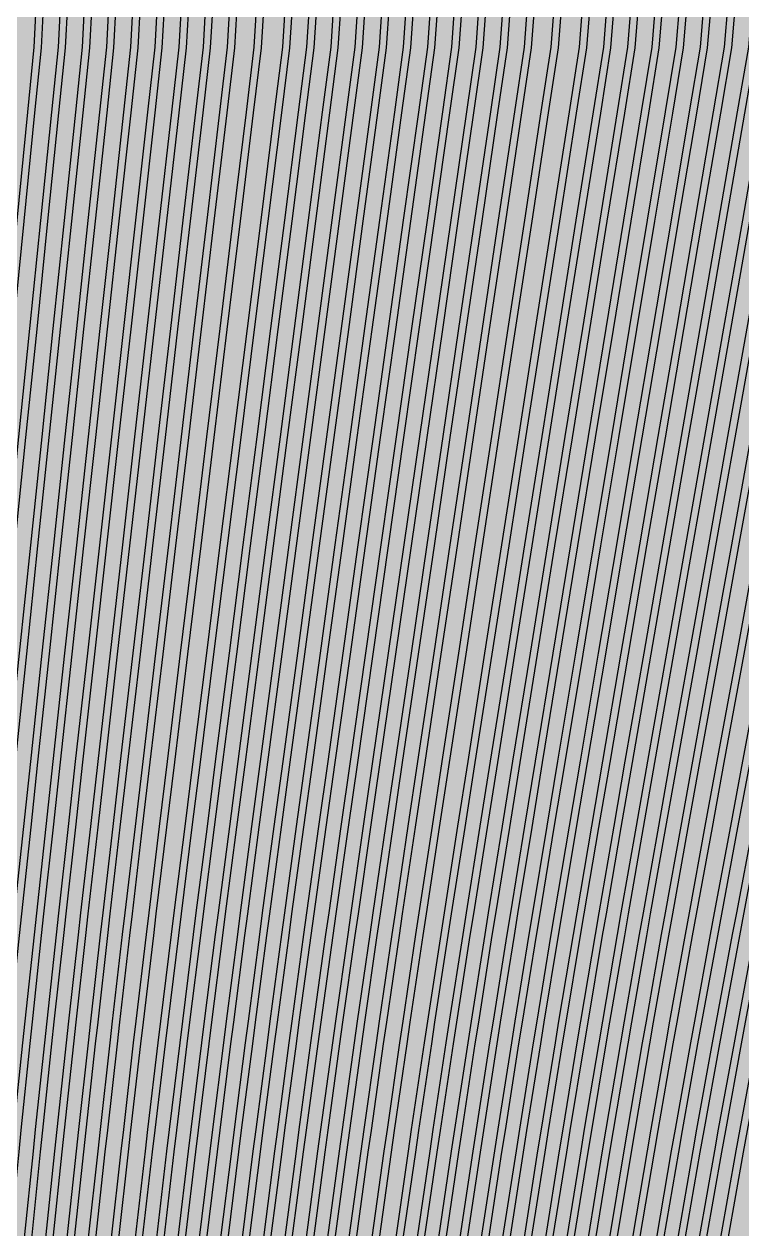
# Model space of a CAD drawing. Header units: metres. Extents: x -7240 to 10960, y -29667 to 1823.
# Drawn here: x 2131.4 to 2338.4, y -16545.6 to -16197.9 of the extents above; entities that cross this region are included whole.
import ezdxf

# ---------------------------------------------------------------- set-up
doc = ezdxf.new("R2010")
doc.units = ezdxf.units.M
doc.layers.add('Metal1', color=4, linetype='CONTINUOUS')
doc.layers.add('Polyimide', color=7, linetype='CONTINUOUS')

msp = doc.modelspace()

# ---------------------------------------------------------------- hatches: boundary and pattern name
at = {"layer": 'Polyimide'}
msp.add_hatch(color=7, dxfattribs=at).paths.add_polyline_path([(4088.45, -11806.89), (4098.72, -11851.21), (4115.58, -11893.47), (4138.63, -11932.7), (4167.35, -11967.99), (4201.08, -11998.53), (4239.03, -12023.62), (4280.35, -12042.68), (4349.18, -12073.73), (4413.2, -12113.76), (4471.26, -12162.04), (4522.3, -12217.69), (4565.39, -12279.7), (4599.74, -12346.94), (4624.73, -12418.19), (4639.91, -12492.16), (4645, -12567.5), (4639.91, -12642.84), (4624.73, -12716.8), (4599.74, -12788.06), (4565.39, -12855.3), (4522.3, -12917.31), (4471.26, -12972.96), (4413.2, -13021.24), (4349.18, -13061.27), (4280.35, -13092.32), (4239.03, -13111.38), (4201.08, -13136.47), (4167.35, -13167.01), (4138.63, -13202.3), (4115.58, -13241.52), (4098.72, -13283.78), (4088.45, -13328.11), (4085, -13373.48), (4085, -13567.5), (4099.45, -13861.55), (4142.64, -14152.77), (4214.18, -14438.35), (4313.36, -14715.55), (4439.24, -14981.69), (4590.59, -15234.21), (4765.97, -15470.68), (4963.68, -15688.82), (5181.82, -15886.53), (5418.29, -16061.91), (5670.81, -16213.26), (5936.95, -16339.14), (6214.15, -16438.32), (6499.73, -16509.85), (6790.95, -16553.05), (7085, -16567.5), (9960.38, -16567.5), (10038.79, -16571.35), (10116.45, -16582.87), (10192.6, -16601.95), (10266.52, -16628.4), (10337.49, -16661.96), (10404.83, -16702.32), (10467.89, -16749.09), (10526.06, -16801.81), (10578.78, -16859.98), (10625.55, -16923.04), (10665.91, -16990.38), (10699.48, -17061.35), (10725.93, -17135.27), (10745, -17211.43), (10756.52, -17289.08), (10760.38, -17367.5), (10760.38, -21957.3), (10721.61, -22012.91), (10685.97, -22070.59), (10653.58, -22130.14), (10624.53, -22191.39), (10598.92, -22254.16), (10576.82, -22318.25), (10558.3, -22383.46), (10543.41, -22449.6), (10532.21, -22516.46), (10524.72, -22583.84), (10520.97, -22651.53), (10520.97, -22719.32), (10524.72, -22787.01), (10532.21, -22854.38), (10543.41, -22921.24), (10558.3, -22987.38), (10576.82, -23052.6), (10598.92, -23116.68), (10624.53, -23179.45), (10653.58, -23240.71), (10685.97, -23300.26), (10721.61, -23357.93), (10760.38, -23413.54), (10760.38, -28667.5), (10756.52, -28745.91), (10745, -28823.57), (10725.93, -28899.73), (10699.48, -28973.65), (10665.91, -29044.62), (10625.55, -29111.96), (10578.78, -29175.01), (10526.06, -29233.19), (10467.89, -29285.91), (10404.83, -29332.68), (10337.49, -29373.04), (10266.52, -29406.6), (10192.6, -29433.05), (10116.45, -29452.13), (10038.79, -29463.65), (9960.38, -29467.5), (-6239.63, -29467.5), (-6318.04, -29463.65), (-6395.7, -29452.13), (-6471.85, -29433.05), (-6545.77, -29406.6), (-6616.74, -29373.04), (-6684.08, -29332.68), (-6747.14, -29285.91), (-6805.31, -29233.19), (-6858.03, -29175.01), (-6904.8, -29111.96), (-6945.16, -29044.62), (-6978.73, -28973.65), (-7005.18, -28899.73), (-7024.25, -28823.57), (-7035.77, -28745.91), (-7039.63, -28667.5), (-7039.63, -23426.32), (-6999.36, -23370.07), (-6962.33, -23311.63), (-6928.66, -23251.2), (-6898.45, -23188.96), (-6871.81, -23125.12), (-6848.81, -23059.88), (-6829.53, -22993.44), (-6814.04, -22926.02), (-6802.37, -22857.83), (-6794.57, -22789.09), (-6790.67, -22720.02), (-6790.67, -22650.84), (-6794.57, -22581.77), (-6802.37, -22513.03), (-6814.04, -22444.84), (-6829.53, -22377.42), (-6848.81, -22310.98), (-6871.81, -22245.74), (-6898.45, -22181.89), (-6928.66, -22119.66), (-6962.33, -22059.22), (-6999.36, -22000.79), (-7039.63, -21944.54), (-7039.63, -17367.5), (-7035.77, -17289.08), (-7024.25, -17211.43), (-7005.18, -17135.27), (-6978.73, -17061.35), (-6945.16, -16990.38), (-6904.8, -16923.04), (-6858.03, -16859.98), (-6805.31, -16801.81), (-6747.14, -16749.09), (-6684.08, -16702.32), (-6616.74, -16661.96), (-6545.77, -16628.4), (-6471.85, -16601.95), (-6395.7, -16582.87), (-6318.04, -16571.35), (-6239.63, -16567.5), (-3334, -16567.5), (-3039.95, -16553.05), (-2748.73, -16509.85), (-2463.15, -16438.32), (-2185.95, -16339.14), (-1919.81, -16213.26), (-1667.29, -16061.91), (-1430.82, -15886.53), (-1212.68, -15688.82), (-1014.97, -15470.68), (-839.59, -15234.21), (-688.24, -14981.69), (-562.36, -14715.55), (-463.18, -14438.35), (-391.64, -14152.77), (-348.45, -13861.55), (-334, -13567.5), (-334, -13373.48), (-337.45, -13328.11), (-347.72, -13283.78), (-364.58, -13241.52), (-387.63, -13202.3), (-416.35, -13167.01), (-450.08, -13136.47), (-488.03, -13111.38), (-529.35, -13092.32), (-529.35, -13092.32), (-598.18, -13061.27), (-662.2, -13021.24), (-720.26, -12972.96), (-771.3, -12917.31), (-814.39, -12855.3), (-848.74, -12788.06), (-873.73, -12716.8), (-888.91, -12642.84), (-894, -12567.5), (-888.91, -12492.16), (-873.73, -12418.19), (-848.74, -12346.94), (-814.39, -12279.7), (-771.3, -12217.69), (-720.26, -12162.04), (-662.2, -12113.76), (-598.18, -12073.73), (-529.35, -12042.68), (-488.03, -12023.62), (-450.08, -11998.53), (-416.35, -11967.99), (-387.63, -11932.7), (-364.58, -11893.47), (-347.72, -11851.21), (-337.45, -11806.89), (-334, -11761.52), (-334, -11074.31), (-337.45, -11028.94), (-347.72, -10984.62), (-364.58, -10942.36), (-387.63, -10903.13), (-416.35, -10867.84), (-450.08, -10837.3), (-488.03, -10812.21), (-529.35, -10793.16), (-529.35, -10793.16), (-598.18, -10762.1), (-662.2, -10722.07), (-720.26, -10673.8), (-771.3, -10618.15), (-814.39, -10556.13), (-848.74, -10488.89), (-873.73, -10417.64), (-888.91, -10343.67), (-894, -10268.33), (-888.91, -10192.99), (-873.73, -10119.03), (-848.74, -10047.77), (-814.39, -9980.53), (-771.3, -9918.52), (-720.26, -9862.87), (-662.2, -9814.59), (-598.18, -9774.56), (-529.35, -9743.51), (-488.03, -9724.45), (-450.08, -9699.36), (-416.35, -9668.82), (-387.63, -9633.53), (-364.58, -9594.31), (-347.72, -9552.05), (-337.45, -9507.72), (-334, -9462.35), (-334, -8775.14), (-337.45, -8729.78), (-347.72, -8685.45), (-364.58, -8643.19), (-387.63, -8603.96), (-416.35, -8568.68), (-450.08, -8538.14), (-488.03, -8513.05), (-529.35, -8493.99), (-529.35, -8493.99), (-598.18, -8462.94), (-662.2, -8422.91), (-720.26, -8374.63), (-771.3, -8318.98), (-814.39, -8256.97), (-848.74, -8189.73), (-873.73, -8118.47), (-888.91, -8044.5), (-894, -7969.17), (-888.91, -7893.83), (-873.73, -7819.86), (-848.74, -7748.61), (-814.39, -7681.36), (-771.3, -7619.35), (-720.26, -7563.7), (-662.2, -7515.42), (-598.18, -7475.4), (-529.35, -7444.34), (-529.35, -7444.34), (-488.03, -7425.28), (-450.08, -7400.2), (-416.35, -7369.66), (-387.63, -7334.37), (-364.58, -7295.14), (-347.72, -7252.88), (-337.45, -7208.56), (-334, -7163.19), (-334, -6475.98), (-337.45, -6430.61), (-347.72, -6386.29), (-364.58, -6344.02), (-387.63, -6304.8), (-416.35, -6269.51), (-450.08, -6238.97), (-488.03, -6213.88), (-529.35, -6194.82), (-529.35, -6194.82), (-598.18, -6163.77), (-662.2, -6123.74), (-720.26, -6075.46), (-771.3, -6019.81), (-814.39, -5957.8), (-848.74, -5890.56), (-873.73, -5819.31), (-888.91, -5745.34), (-894, -5670), (-888.91, -5594.66), (-873.73, -5520.69), (-848.74, -5449.44), (-814.39, -5382.2), (-771.3, -5320.19), (-720.26, -5264.54), (-662.2, -5216.26), (-598.18, -5176.23), (-529.35, -5145.18), (-529.35, -5145.18), (-488.03, -5126.12), (-450.08, -5101.03), (-416.35, -5070.49), (-387.63, -5035.2), (-364.58, -4995.98), (-347.72, -4953.71), (-337.45, -4909.39), (-334, -4864.02), (-334, 380), (-334, 1522.5), (-289, 1522.5), (-288.78, 1515.63), (-288.1, 1508.79), (-286.98, 1502.02), (-285.42, 1495.32), (-283.43, 1488.75), (-281.01, 1482.32), (-278.17, 1476.06), (-274.93, 1470), (-271.3, 1464.17), (-267.3, 1458.58), (-262.94, 1453.27), (-258.25, 1448.25), (-253.23, 1443.56), (-247.92, 1439.2), (-242.33, 1435.2), (-236.5, 1431.57), (-230.44, 1428.33), (-224.18, 1425.49), (-217.75, 1423.07), (-211.18, 1421.08), (-204.48, 1419.52), (-197.71, 1418.4), (-190.87, 1417.72), (-184, 1417.5), (-177.13, 1417.72), (-170.29, 1418.4), (-163.52, 1419.52), (-156.82, 1421.08), (-150.25, 1423.07), (-143.82, 1425.49), (-137.56, 1428.33), (-131.5, 1431.57), (-125.67, 1435.2), (-120.08, 1439.2), (-114.77, 1443.56), (-109.75, 1448.25), (-105.06, 1453.27), (-100.7, 1458.58), (-96.7, 1464.17), (-93.07, 1470), (-89.83, 1476.06), (-86.99, 1482.32), (-84.57, 1488.75), (-82.58, 1495.32), (-81.02, 1502.02), (-79.9, 1508.79), (-79.22, 1515.63), (-79, 1522.5), (1786, 1522.5), (3835, 1522.5), (3835.21, 1529.04), (3835.86, 1535.55), (3836.92, 1542.01), (3838.41, 1548.38), (3840.31, 1554.64), (3842.61, 1560.77), (3845.31, 1566.73), (3848.4, 1572.5), (3851.85, 1578.06), (3855.66, 1583.38), (3859.82, 1588.43), (3864.29, 1593.21), (3869.07, 1597.68), (3874.12, 1601.84), (3879.44, 1605.65), (3885, 1609.1), (3890.77, 1612.19), (3896.73, 1614.89), (3902.86, 1617.19), (3909.12, 1619.09), (3915.49, 1620.58), (3921.95, 1621.64), (3928.46, 1622.29), (3935, 1622.5), (3941.54, 1622.29), (3948.05, 1621.64), (3954.51, 1620.58), (3960.88, 1619.09), (3967.14, 1617.19), (3973.27, 1614.89), (3979.23, 1612.19), (3985, 1609.1), (3990.56, 1605.65), (3995.88, 1601.84), (4000.93, 1597.68), (4005.71, 1593.21), (4010.18, 1588.43), (4014.34, 1583.38), (4018.15, 1578.06), (4021.6, 1572.5), (4024.69, 1566.73), (4027.39, 1560.77), (4029.69, 1554.64), (4031.59, 1548.38), (4033.08, 1542.01), (4034.14, 1535.55), (4034.79, 1529.04), (4035, 1522.5), (4085, 1522.5), (4085, 380), (4085, 330), (4085, -4864.02), (4088.45, -4909.39), (4098.72, -4953.71), (4115.58, -4995.98), (4138.63, -5035.2), (4167.35, -5070.49), (4201.08, -5101.03), (4239.03, -5126.12), (4280.35, -5145.18), (4280.35, -5145.18), (4349.18, -5176.23), (4413.2, -5216.26), (4471.26, -5264.54), (4522.3, -5320.19), (4565.39, -5382.2), (4599.74, -5449.44), (4624.73, -5520.69), (4639.91, -5594.66), (4645, -5670), (4639.91, -5745.34), (4624.73, -5819.31), (4599.74, -5890.56), (4565.39, -5957.8), (4522.3, -6019.81), (4471.26, -6075.46), (4413.2, -6123.74), (4349.18, -6163.77), (4280.35, -6194.82), (4239.03, -6213.88), (4201.08, -6238.97), (4167.35, -6269.51), (4138.63, -6304.8), (4115.58, -6344.02), (4098.72, -6386.29), (4088.45, -6430.61), (4085, -6475.98), (4085, -11761.52), (4088.45, -11806.89)])

# ---------------------------------------------------------------- linework, layer by layer
at = {"layer": 'Metal1'}
for points in [[(2100.64, -16548.18), (2102.91, -16523.19), (2103.49, -16516.94), (2105.84, -16491.94), (2106.44, -16485.69), (2108.87, -16460.7), (2109.49, -16454.45), (2111.96, -16429.46), (2113.82, -16410.71), (2116.91, -16379.47), (2120.01, -16348.23), (2123.11, -16316.99), (2126.21, -16285.75), (2129.31, -16254.51), (2132.41, -16223.27), (2134.26, -16204.55), (2135.48, -16179.54), (2134.75, -15692.12)], [(2138.25, -15692.12), (2137.52, -16179.59), (2136.26, -16204.69), (2134.4, -16223.46), (2131.3, -16254.7), (2128.2, -16285.94), (2125.1, -16317.19), (2122, -16348.43), (2118.9, -16379.67), (2115.81, -16410.91), (2113.95, -16429.65), (2111.48, -16454.64), (2110.86, -16460.9), (2108.43, -16485.88), (2107.84, -16492.13), (2105.48, -16517.12), (2104.9, -16523.37), (2102.63, -16548.36)], [(2106.8, -16548.18), (2109.13, -16523.19), (2109.73, -16516.93), (2112.14, -16491.94), (2112.75, -16485.69), (2115.23, -16460.7), (2115.86, -16454.45), (2118.39, -16429.45), (2120.3, -16410.71), (2123.47, -16379.47), (2126.64, -16348.23), (2129.81, -16316.99), (2132.99, -16285.74), (2136.16, -16254.5), (2139.33, -16223.26), (2141.23, -16204.54), (2142.48, -16179.54), (2141.75, -15692.12)], [(2145.25, -15692.12), (2144.52, -16179.59), (2143.23, -16204.7), (2141.32, -16223.46), (2138.15, -16254.71), (2134.98, -16285.95), (2131.8, -16317.19), (2128.63, -16348.43), (2125.46, -16379.67), (2122.29, -16410.91), (2120.38, -16429.66), (2117.85, -16454.65), (2117.22, -16460.9), (2114.74, -16485.89), (2114.13, -16492.14), (2111.72, -16517.12), (2111.13, -16523.37), (2108.79, -16548.36)], [(2112.97, -16548.18), (2115.35, -16523.18), (2115.96, -16516.93), (2118.43, -16491.94), (2119.05, -16485.69), (2121.6, -16460.7), (2122.24, -16454.44), (2124.83, -16429.45), (2126.78, -16410.71), (2130.02, -16379.47), (2133.27, -16348.22), (2136.52, -16316.98), (2139.77, -16285.74), (2143.01, -16254.5), (2146.26, -16223.26), (2148.2, -16204.54), (2149.48, -16179.53), (2148.75, -15692.12)], [(2152.25, -15692.12), (2151.52, -16179.59), (2150.2, -16204.7), (2148.25, -16223.47), (2145, -16254.71), (2141.75, -16285.95), (2138.51, -16317.19), (2135.26, -16348.43), (2132.01, -16379.67), (2128.77, -16410.91), (2126.82, -16429.66), (2124.23, -16454.65), (2123.59, -16460.9), (2121.04, -16485.89), (2120.42, -16492.14), (2117.95, -16517.13), (2117.35, -16523.38), (2114.96, -16548.36)], [(2119.13, -16548.17), (2121.58, -16523.18), (2122.2, -16516.93), (2124.72, -16491.94), (2125.36, -16485.68), (2127.96, -16460.69), (2128.62, -16454.44), (2131.27, -16429.45), (2133.26, -16410.7), (2136.58, -16379.46), (2139.9, -16348.22), (2143.22, -16316.98), (2146.54, -16285.74), (2149.86, -16254.5), (2153.18, -16223.26), (2155.17, -16204.54), (2156.48, -16179.53), (2155.75, -15692.12)], [(2159.25, -15692.12), (2158.52, -16179.58), (2157.17, -16204.7), (2155.17, -16223.47), (2151.85, -16254.71), (2148.53, -16285.95), (2145.21, -16317.19), (2141.89, -16348.43), (2138.57, -16379.67), (2135.25, -16410.91), (2133.26, -16429.66), (2130.61, -16454.65), (2129.95, -16460.9), (2127.35, -16485.89), (2126.71, -16492.14), (2124.19, -16517.13), (2123.57, -16523.38), (2121.13, -16548.37)], [(2125.3, -16548.17), (2127.8, -16523.18), (2128.43, -16516.93), (2131.01, -16491.94), (2131.66, -16485.68), (2134.32, -16460.69), (2135, -16454.44), (2137.7, -16429.45), (2139.74, -16410.7), (2143.14, -16379.46), (2146.53, -16348.22), (2149.93, -16316.98), (2153.32, -16285.74), (2156.72, -16254.5), (2160.11, -16223.26), (2162.14, -16204.54), (2163.48, -16179.53), (2162.75, -15692.12)], [(2166.25, -15692.12), (2165.52, -16179.58), (2164.14, -16204.7), (2162.1, -16223.47), (2158.7, -16254.71), (2155.31, -16285.95), (2151.91, -16317.19), (2148.52, -16348.44), (2145.12, -16379.68), (2141.73, -16410.92), (2139.69, -16429.66), (2136.99, -16454.65), (2136.31, -16460.91), (2133.65, -16485.89), (2133, -16492.14), (2130.42, -16517.13), (2129.79, -16523.38), (2127.29, -16548.37)], [(2131.47, -16548.17), (2134.02, -16523.18), (2134.67, -16516.92), (2137.3, -16491.93), (2137.97, -16485.68), (2140.69, -16460.69), (2141.38, -16454.44), (2144.14, -16429.44), (2146.22, -16410.7), (2149.69, -16379.46), (2153.16, -16348.22), (2156.63, -16316.98), (2160.1, -16285.74), (2163.57, -16254.49), (2167.04, -16223.25), (2169.12, -16204.54), (2170.48, -16179.52), (2169.75, -15692.12)], [(2173.25, -15692.12), (2172.52, -16179.58), (2171.11, -16204.7), (2169.02, -16223.47), (2165.56, -16254.72), (2162.09, -16285.96), (2158.62, -16317.2), (2155.15, -16348.44), (2151.68, -16379.68), (2148.21, -16410.92), (2146.13, -16429.67), (2143.36, -16454.66), (2142.67, -16460.91), (2139.96, -16485.89), (2139.29, -16492.15), (2136.65, -16517.13), (2136.01, -16523.38), (2133.46, -16548.37)], [(2137.63, -16548.17), (2140.24, -16523.18), (2140.9, -16516.92), (2143.59, -16491.93), (2144.27, -16485.68), (2147.05, -16460.69), (2147.75, -16454.43), (2150.58, -16429.44), (2152.7, -16410.7), (2156.25, -16379.46), (2159.79, -16348.21), (2163.33, -16316.97), (2166.88, -16285.73), (2170.42, -16254.49), (2173.96, -16223.25), (2176.09, -16204.53), (2177.48, -16179.52), (2176.75, -15692.12)], [(2180.25, -15692.12), (2179.52, -16179.58), (2178.08, -16204.7), (2175.95, -16223.48), (2172.41, -16254.72), (2168.86, -16285.96), (2165.32, -16317.2), (2161.78, -16348.44), (2158.23, -16379.68), (2154.69, -16410.92), (2152.57, -16429.67), (2149.74, -16454.66), (2149.04, -16460.91), (2146.26, -16485.9), (2145.58, -16492.15), (2142.89, -16517.13), (2142.23, -16523.39), (2139.62, -16548.37)], [(2143.8, -16548.16), (2146.46, -16523.17), (2147.13, -16516.92), (2149.88, -16491.93), (2150.58, -16485.68), (2153.41, -16460.69), (2154.13, -16454.43), (2157.02, -16429.44), (2159.19, -16410.69), (2162.8, -16379.45), (2166.42, -16348.21), (2170.04, -16316.97), (2173.65, -16285.73), (2177.27, -16254.49), (2180.89, -16223.25), (2183.06, -16204.53), (2184.48, -16179.51), (2183.75, -15692.12)], [(2187.25, -15692.12), (2186.52, -16179.57), (2185.05, -16204.71), (2182.88, -16223.48), (2179.26, -16254.72), (2175.64, -16285.96), (2172.02, -16317.2), (2168.41, -16348.44), (2164.79, -16379.68), (2161.17, -16410.92), (2159, -16429.67), (2156.12, -16454.66), (2155.4, -16460.91), (2152.57, -16485.9), (2151.87, -16492.15), (2149.12, -16517.14), (2148.45, -16523.39), (2145.79, -16548.37)], [(2149.97, -16548.16), (2152.68, -16523.17), (2153.37, -16516.92), (2156.17, -16491.93), (2156.88, -16485.67), (2159.77, -16460.68), (2160.51, -16454.43), (2163.45, -16429.44), (2165.67, -16410.69), (2169.36, -16379.45), (2173.05, -16348.21), (2176.74, -16316.97), (2180.43, -16285.73), (2184.12, -16254.49), (2187.82, -16223.25), (2190.03, -16204.53), (2191.48, -16179.51), (2190.75, -15692.12)], [(2194.25, -15692.12), (2193.52, -16179.57), (2192.02, -16204.71), (2189.8, -16223.48), (2186.11, -16254.72), (2182.42, -16285.96), (2178.73, -16317.2), (2175.04, -16348.44), (2171.34, -16379.69), (2167.65, -16410.93), (2165.44, -16429.67), (2162.5, -16454.66), (2161.76, -16460.92), (2158.87, -16485.9), (2158.16, -16492.15), (2155.36, -16517.14), (2154.67, -16523.39), (2151.95, -16548.38)], [(2156.57, -16548.16), (2159.36, -16523.17), (2160.07, -16516.91), (2162.95, -16491.93), (2163.68, -16485.67), (2166.65, -16460.68), (2167.4, -16454.43), (2170.43, -16429.43), (2172.7, -16410.69), (2176.5, -16379.45), (2180.29, -16348.21), (2184.08, -16316.97), (2187.88, -16285.73), (2191.67, -16254.48), (2195.46, -16223.24), (2197.74, -16204.53), (2199.23, -16179.5), (2198.5, -15692.12)], [(2202, -15692.12), (2201.27, -16179.57), (2199.73, -16204.71), (2197.45, -16223.48), (2193.66, -16254.73), (2189.86, -16285.97), (2186.07, -16317.21), (2182.28, -16348.45), (2178.48, -16379.69), (2174.69, -16410.93), (2172.41, -16429.68), (2169.39, -16454.67), (2168.63, -16460.92), (2165.67, -16485.9), (2164.93, -16492.16), (2162.05, -16517.14), (2161.35, -16523.39), (2158.56, -16548.38)], [(2163.47, -16548.16), (2166.34, -16523.17), (2167.07, -16516.91), (2170.04, -16491.92), (2170.8, -16485.67), (2173.86, -16460.68), (2174.64, -16454.42), (2177.76, -16429.43), (2180.11, -16410.68), (2184.03, -16379.44), (2187.94, -16348.2), (2191.85, -16316.96), (2195.77, -16285.72), (2199.68, -16254.48), (2203.59, -16223.24), (2205.94, -16204.53), (2207.48, -16179.5), (2206.75, -15692.12)], [(2210.25, -15692.12), (2209.52, -16179.56), (2207.93, -16204.71), (2205.58, -16223.49), (2201.66, -16254.73), (2197.75, -16285.97), (2193.84, -16317.21), (2189.92, -16348.45), (2186.01, -16379.69), (2182.1, -16410.93), (2179.75, -16429.68), (2176.63, -16454.67), (2175.85, -16460.92), (2172.79, -16485.91), (2172.03, -16492.16), (2169.06, -16517.15), (2168.33, -16523.4), (2165.45, -16548.38)], [(2169.63, -16548.15), (2172.56, -16523.16), (2173.31, -16516.91), (2176.33, -16491.92), (2177.11, -16485.66), (2180.23, -16460.68), (2181.02, -16454.42), (2184.2, -16429.43), (2186.59, -16410.68), (2190.58, -16379.44), (2194.57, -16348.2), (2198.56, -16316.96), (2202.54, -16285.72), (2206.53, -16254.48), (2210.52, -16223.24), (2212.91, -16204.52), (2214.48, -16179.49), (2213.75, -15692.12)], [(2217.25, -15692.12), (2216.52, -16179.56), (2214.9, -16204.71), (2212.5, -16223.49), (2208.52, -16254.73), (2204.53, -16285.97), (2200.54, -16317.21), (2196.55, -16348.45), (2192.57, -16379.69), (2188.58, -16410.94), (2186.18, -16429.68), (2183, -16454.67), (2182.21, -16460.93), (2179.09, -16485.91), (2178.32, -16492.16), (2175.29, -16517.15), (2174.55, -16523.4), (2171.62, -16548.38)], [(2175.8, -16548.15), (2178.78, -16523.16), (2179.54, -16516.91), (2182.63, -16491.92), (2183.41, -16485.66), (2186.59, -16460.67), (2187.4, -16454.42), (2190.64, -16429.43), (2193.08, -16410.68), (2197.14, -16379.44), (2201.2, -16348.2), (2205.26, -16316.96), (2209.32, -16285.72), (2213.38, -16254.48), (2217.45, -16223.23), (2219.88, -16204.52), (2221.48, -16179.49), (2220.75, -15692.12)], [(2224.25, -15692.12), (2223.52, -16179.55), (2221.87, -16204.72), (2219.43, -16223.49), (2215.37, -16254.73), (2211.31, -16285.97), (2207.24, -16317.22), (2203.18, -16348.46), (2199.12, -16379.7), (2195.06, -16410.94), (2192.62, -16429.68), (2189.38, -16454.67), (2188.57, -16460.93), (2185.39, -16485.91), (2184.61, -16492.17), (2181.53, -16517.15), (2180.77, -16523.4), (2177.78, -16548.39)], [(2181.96, -16548.15), (2185, -16523.16), (2185.78, -16516.9), (2188.92, -16491.92), (2189.72, -16485.66), (2192.95, -16460.67), (2193.78, -16454.42), (2197.07, -16429.42), (2199.56, -16410.68), (2203.69, -16379.44), (2207.83, -16348.2), (2211.96, -16316.96), (2216.1, -16285.71), (2220.24, -16254.47), (2224.37, -16223.23), (2226.85, -16204.52), (2228.48, -16179.48), (2227.75, -15692.12)], [(2231.25, -15692.12), (2230.52, -16179.55), (2228.84, -16204.72), (2226.36, -16223.5), (2222.22, -16254.74), (2218.08, -16285.98), (2213.95, -16317.22), (2209.81, -16348.46), (2205.68, -16379.7), (2201.54, -16410.94), (2199.06, -16429.69), (2195.76, -16454.68), (2194.94, -16460.93), (2191.7, -16485.92), (2190.9, -16492.17), (2187.76, -16517.15), (2186.99, -16523.4), (2183.95, -16548.39)], [(2188.13, -16548.15), (2191.22, -16523.16), (2192.01, -16516.9), (2195.21, -16491.91), (2196.02, -16485.66), (2199.32, -16460.67), (2200.15, -16454.41), (2203.51, -16429.42), (2206.04, -16410.68), (2210.25, -16379.43), (2214.46, -16348.19), (2218.67, -16316.95), (2222.88, -16285.71), (2227.09, -16254.47), (2231.3, -16223.23), (2233.82, -16204.52), (2235.48, -16179.48), (2234.75, -15692.12)], [(2238.25, -15692.12), (2237.52, -16179.55), (2235.81, -16204.72), (2233.28, -16223.5), (2229.07, -16254.74), (2224.86, -16285.98), (2220.65, -16317.22), (2216.44, -16348.46), (2212.23, -16379.7), (2208.02, -16410.94), (2205.49, -16429.69), (2202.14, -16454.68), (2201.3, -16460.93), (2198, -16485.92), (2197.19, -16492.17), (2194, -16517.15), (2193.21, -16523.41), (2190.12, -16548.39)], [(2194.3, -16548.15), (2197.45, -16523.16), (2198.25, -16516.9), (2201.5, -16491.91), (2202.33, -16485.66), (2205.68, -16460.67), (2206.53, -16454.41), (2209.95, -16429.42), (2212.52, -16410.67), (2216.8, -16379.43), (2221.09, -16348.19), (2225.37, -16316.95), (2229.66, -16285.71), (2233.94, -16254.47), (2238.23, -16223.23), (2240.79, -16204.52), (2242.48, -16179.47), (2241.75, -15692.12)], [(2245.25, -15692.12), (2244.52, -16179.54), (2242.78, -16204.72), (2240.21, -16223.5), (2235.92, -16254.74), (2231.64, -16285.98), (2227.35, -16317.22), (2223.07, -16348.46), (2218.79, -16379.7), (2214.5, -16410.95), (2211.93, -16429.69), (2208.51, -16454.68), (2207.66, -16460.94), (2204.31, -16485.92), (2203.48, -16492.17), (2200.23, -16517.16), (2199.43, -16523.41), (2196.28, -16548.39)], [(2200.46, -16548.14), (2203.67, -16523.16), (2204.48, -16516.9), (2207.79, -16491.91), (2208.63, -16485.65), (2212.04, -16460.67), (2212.91, -16454.41), (2216.39, -16429.42), (2219, -16410.67), (2223.36, -16379.43), (2227.72, -16348.19), (2232.08, -16316.95), (2236.43, -16285.71), (2240.79, -16254.47), (2245.15, -16223.23), (2247.76, -16204.52), (2249.48, -16179.47), (2248.75, -15692.12)], [(2252.25, -15692.12), (2251.52, -16179.54), (2249.75, -16204.72), (2247.13, -16223.5), (2242.77, -16254.74), (2238.42, -16285.98), (2234.06, -16317.22), (2229.7, -16348.47), (2225.34, -16379.71), (2220.98, -16410.95), (2218.37, -16429.69), (2214.89, -16454.68), (2214.03, -16460.94), (2210.61, -16485.92), (2209.77, -16492.17), (2206.46, -16517.16), (2205.65, -16523.41), (2202.45, -16548.4)], [(2206.63, -16548.14), (2209.89, -16523.15), (2210.72, -16516.9), (2214.08, -16491.91), (2214.94, -16485.65), (2218.41, -16460.66), (2219.29, -16454.41), (2222.82, -16429.42), (2225.48, -16410.67), (2229.92, -16379.43), (2234.35, -16348.19), (2238.78, -16316.95), (2243.21, -16285.71), (2247.65, -16254.46), (2252.08, -16223.22), (2254.73, -16204.51), (2256.48, -16179.47), (2255.75, -15692.12)], [(2259.25, -15692.12), (2258.52, -16179.54), (2256.72, -16204.72), (2254.06, -16223.5), (2249.63, -16254.75), (2245.19, -16285.99), (2240.76, -16317.23), (2236.33, -16348.47), (2231.9, -16379.71), (2227.46, -16410.95), (2224.8, -16429.7), (2221.27, -16454.69), (2220.39, -16460.94), (2216.92, -16485.92), (2216.06, -16492.18), (2212.7, -16517.16), (2211.87, -16523.41), (2208.61, -16548.4)], [(2212.8, -16548.14), (2216.11, -16523.15), (2216.95, -16516.89), (2220.37, -16491.91), (2221.24, -16485.65), (2224.77, -16460.66), (2225.67, -16454.4), (2229.26, -16429.41), (2231.96, -16410.67), (2236.47, -16379.43), (2240.98, -16348.18), (2245.48, -16316.94), (2249.99, -16285.7), (2254.5, -16254.46), (2259, -16223.22), (2261.7, -16204.51), (2263.48, -16179.46), (2262.75, -15692.12)], [(2266.25, -15692.12), (2265.52, -16179.53), (2263.69, -16204.73), (2260.98, -16223.51), (2256.48, -16254.75), (2251.97, -16285.99), (2247.46, -16317.23), (2242.96, -16348.47), (2238.45, -16379.71), (2233.94, -16410.95), (2231.24, -16429.7), (2227.65, -16454.69), (2226.75, -16460.94), (2223.22, -16485.93), (2222.35, -16492.18), (2218.93, -16517.16), (2218.09, -16523.42), (2214.78, -16548.4)], [(2218.96, -16548.14), (2222.33, -16523.15), (2223.18, -16516.89), (2226.66, -16491.9), (2227.55, -16485.65), (2231.13, -16460.66), (2232.05, -16454.4), (2235.7, -16429.41), (2238.45, -16410.66), (2243.03, -16379.42), (2247.61, -16348.18), (2252.19, -16316.94), (2256.77, -16285.7), (2261.35, -16254.46), (2265.93, -16223.22), (2268.67, -16204.51), (2270.48, -16179.46), (2269.75, -15692.12)], [(2273.25, -15692.12), (2272.52, -16179.53), (2270.66, -16204.73), (2267.91, -16223.51), (2263.33, -16254.75), (2258.75, -16285.99), (2254.17, -16317.23), (2249.59, -16348.47), (2245.01, -16379.71), (2240.43, -16410.95), (2237.68, -16429.7), (2234.02, -16454.69), (2233.11, -16460.95), (2229.53, -16485.93), (2228.64, -16492.18), (2225.17, -16517.17), (2224.31, -16523.42), (2220.94, -16548.4)], [(2225.13, -16548.13), (2228.55, -16523.15), (2229.42, -16516.89), (2232.95, -16491.9), (2233.85, -16485.64), (2237.5, -16460.66), (2238.42, -16454.4), (2242.13, -16429.41), (2244.93, -16410.66), (2249.58, -16379.42), (2254.24, -16348.18), (2258.89, -16316.94), (2263.55, -16285.7), (2268.2, -16254.46), (2272.86, -16223.22), (2275.64, -16204.51), (2277.48, -16179.45), (2276.75, -15692.12)], [(2280.25, -15692.12), (2279.52, -16179.53), (2277.63, -16204.73), (2274.83, -16223.51), (2270.18, -16254.75), (2265.52, -16285.99), (2260.87, -16317.23), (2256.22, -16348.47), (2251.56, -16379.72), (2246.91, -16410.96), (2244.11, -16429.7), (2240.4, -16454.69), (2239.48, -16460.95), (2235.83, -16485.93), (2234.93, -16492.18), (2231.4, -16517.17), (2230.53, -16523.42), (2227.11, -16548.4)], [(2231.73, -16548.13), (2235.23, -16523.14), (2236.12, -16516.89), (2239.73, -16491.9), (2240.65, -16485.64), (2244.37, -16460.65), (2245.32, -16454.4), (2249.11, -16429.41), (2251.96, -16410.66), (2256.72, -16379.42), (2261.48, -16348.18), (2266.23, -16316.94), (2270.99, -16285.7), (2275.75, -16254.45), (2280.5, -16223.21), (2283.35, -16204.51), (2285.23, -16179.44), (2284.5, -15692.12)], [(2288, -15692.12), (2287.27, -16179.52), (2285.34, -16204.73), (2282.48, -16223.51), (2277.73, -16254.76), (2272.97, -16286), (2268.21, -16317.24), (2263.46, -16348.48), (2258.7, -16379.72), (2253.94, -16410.96), (2251.09, -16429.71), (2247.3, -16454.7), (2246.35, -16460.95), (2242.63, -16485.93), (2241.71, -16492.19), (2238.1, -16517.17), (2237.21, -16523.42), (2233.71, -16548.41)], [(2238.63, -16548.13), (2242.21, -16523.14), (2243.12, -16516.88), (2246.83, -16491.9), (2247.77, -16485.64), (2251.59, -16460.65), (2252.56, -16454.39), (2256.45, -16429.4), (2259.37, -16410.66), (2264.25, -16379.41), (2269.13, -16348.17), (2274, -16316.93), (2278.88, -16285.69), (2283.76, -16254.45), (2288.63, -16223.21), (2291.56, -16204.5), (2293.48, -16179.44), (2292.75, -15692.12)], [(2296.25, -15692.12), (2295.52, -16179.51), (2293.54, -16204.74), (2290.61, -16223.52), (2285.73, -16254.76), (2280.86, -16286), (2275.98, -16317.24), (2271.1, -16348.48), (2266.23, -16379.72), (2261.35, -16410.96), (2258.42, -16429.71), (2254.53, -16454.7), (2253.56, -16460.96), (2249.75, -16485.94), (2248.8, -16492.19), (2245.1, -16517.17), (2244.19, -16523.43), (2240.61, -16548.41)], [(2244.79, -16548.13), (2248.43, -16523.14), (2249.36, -16516.88), (2253.12, -16491.89), (2254.07, -16485.64), (2257.95, -16460.65), (2258.94, -16454.39), (2262.88, -16429.4), (2265.85, -16410.65), (2270.81, -16379.41), (2275.76, -16348.17), (2280.71, -16316.93), (2285.66, -16285.69), (2290.61, -16254.45), (2295.56, -16223.21), (2298.53, -16204.5), (2300.48, -16179.43), (2299.75, -15692.12)], [(2303.25, -15692.12), (2302.52, -16179.51), (2300.51, -16204.74), (2297.54, -16223.52), (2292.59, -16254.76), (2287.63, -16286), (2282.68, -16317.24), (2277.73, -16348.48), (2272.78, -16379.72), (2267.83, -16410.97), (2264.86, -16429.71), (2260.91, -16454.7), (2259.93, -16460.96), (2256.05, -16485.94), (2255.09, -16492.19), (2251.34, -16517.18), (2250.41, -16523.43), (2246.77, -16548.41)], [(2250.96, -16548.12), (2254.65, -16523.14), (2255.59, -16516.88), (2259.41, -16491.89), (2260.38, -16485.63), (2264.31, -16460.65), (2265.31, -16454.39), (2269.32, -16429.4), (2272.34, -16410.65), (2277.36, -16379.41), (2282.39, -16348.17), (2287.41, -16316.93), (2292.44, -16285.69), (2297.46, -16254.45), (2302.49, -16223.2), (2305.5, -16204.5), (2307.48, -16179.43), (2306.75, -15692.12)], [(2310.25, -15692.12), (2309.52, -16179.51), (2307.48, -16204.74), (2304.46, -16223.52), (2299.44, -16254.76), (2294.41, -16286), (2289.39, -16317.25), (2284.36, -16348.49), (2279.34, -16379.73), (2274.31, -16410.97), (2271.3, -16429.71), (2267.29, -16454.7), (2266.29, -16460.96), (2262.35, -16485.94), (2261.38, -16492.2), (2257.57, -16517.18), (2256.63, -16523.43), (2252.94, -16548.41)], [(2257.13, -16548.12), (2260.87, -16523.14), (2261.83, -16516.88), (2265.7, -16491.89), (2266.68, -16485.63), (2270.68, -16460.65), (2271.69, -16454.39), (2275.76, -16429.4), (2278.82, -16410.65), (2283.92, -16379.41), (2289.02, -16348.17), (2294.12, -16316.93), (2299.21, -16285.68), (2304.31, -16254.44), (2309.41, -16223.2), (2312.47, -16204.5), (2314.48, -16179.42), (2313.75, -15692.12)], [(2317.25, -15692.12), (2316.52, -16179.5), (2314.45, -16204.74), (2311.39, -16223.52), (2306.29, -16254.77), (2301.19, -16286.01), (2296.09, -16317.25), (2290.99, -16348.49), (2285.89, -16379.73), (2280.79, -16410.97), (2277.73, -16429.72), (2273.67, -16454.71), (2272.65, -16460.96), (2268.66, -16485.94), (2267.67, -16492.2), (2263.8, -16517.18), (2262.85, -16523.44), (2259.11, -16548.42)], [(2263.29, -16548.12), (2267.09, -16523.13), (2268.06, -16516.87), (2271.99, -16491.89), (2272.99, -16485.63), (2277.04, -16460.64), (2278.07, -16454.38), (2282.19, -16429.39), (2285.3, -16410.65), (2290.47, -16379.4), (2295.65, -16348.16), (2300.82, -16316.92), (2305.99, -16285.68), (2311.17, -16254.44), (2316.34, -16223.2), (2319.44, -16204.5), (2321.48, -16179.41), (2320.75, -15692.12)], [(2324.25, -15692.12), (2323.52, -16179.5), (2321.42, -16204.74), (2318.31, -16223.53), (2313.14, -16254.77), (2307.97, -16286.01), (2302.79, -16317.25), (2297.62, -16348.49), (2292.45, -16379.73), (2287.27, -16410.97), (2284.17, -16429.72), (2280.04, -16454.71), (2279.01, -16460.97), (2274.96, -16485.95), (2273.96, -16492.2), (2270.04, -16517.18), (2269.07, -16523.44), (2265.27, -16548.42)], [(2269.46, -16548.12), (2273.32, -16523.13), (2274.3, -16516.87), (2278.28, -16491.89), (2279.29, -16485.63), (2283.4, -16460.64), (2284.45, -16454.38), (2288.63, -16429.39), (2291.78, -16410.64), (2297.03, -16379.4), (2302.28, -16348.16), (2307.52, -16316.92), (2312.77, -16285.68), (2318.02, -16254.44), (2323.27, -16223.2), (2326.41, -16204.49), (2328.48, -16179.41), (2327.75, -15692.12)], [(2331.25, -15692.12), (2330.52, -16179.49), (2328.39, -16204.74), (2325.24, -16223.53), (2319.99, -16254.77), (2314.74, -16286.01), (2309.5, -16317.25), (2304.25, -16348.49), (2299, -16379.73), (2293.75, -16410.97), (2290.6, -16429.72), (2286.42, -16454.71), (2285.38, -16460.97), (2281.27, -16485.95), (2280.26, -16492.2), (2276.27, -16517.18), (2275.29, -16523.44), (2271.44, -16548.42)], [(2275.63, -16548.12), (2279.54, -16523.13), (2280.53, -16516.87), (2284.57, -16491.89), (2285.6, -16485.62), (2289.77, -16460.64), (2290.83, -16454.38), (2295.07, -16429.39), (2298.26, -16410.64), (2303.58, -16379.4), (2308.91, -16348.16), (2314.23, -16316.92), (2319.55, -16285.68), (2324.87, -16254.44), (2330.19, -16223.2), (2333.38, -16204.49), (2335.48, -16179.4), (2334.75, -15692.12)], [(2338.25, -15692.12), (2337.52, -16179.49), (2335.36, -16204.75), (2332.16, -16223.53), (2326.84, -16254.77), (2321.52, -16286.01), (2316.2, -16317.25), (2310.88, -16348.5), (2305.56, -16379.74), (2300.23, -16410.98), (2297.04, -16429.72), (2292.8, -16454.71), (2291.74, -16460.97), (2287.57, -16485.95), (2286.55, -16492.21), (2282.51, -16517.19), (2281.51, -16523.44), (2277.6, -16548.42)], [(2281.79, -16548.11), (2285.76, -16523.13), (2286.77, -16516.87), (2290.86, -16491.88), (2291.91, -16485.62), (2296.13, -16460.64), (2297.2, -16454.38), (2301.51, -16429.39), (2304.74, -16410.64), (2310.14, -16379.4), (2315.54, -16348.16), (2320.93, -16316.92), (2326.33, -16285.68), (2331.72, -16254.43), (2337.12, -16223.19), (2340.35, -16204.49), (2342.48, -16179.4), (2341.75, -15692.12)], [(2345.25, -15692.12), (2344.52, -16179.49), (2342.33, -16204.75), (2339.09, -16223.53), (2333.69, -16254.77), (2328.3, -16286.02), (2322.9, -16317.26), (2317.51, -16348.5), (2312.11, -16379.74), (2306.71, -16410.98), (2303.48, -16429.73), (2299.17, -16454.72), (2298.1, -16460.97), (2293.88, -16485.95), (2292.84, -16492.21), (2288.74, -16517.19), (2287.73, -16523.44), (2283.77, -16548.42)], [(2287.96, -16548.11), (2291.98, -16523.13), (2293, -16516.87), (2297.15, -16491.88), (2298.21, -16485.62), (2302.49, -16460.64), (2303.58, -16454.37), (2307.94, -16429.38), (2311.23, -16410.64), (2316.7, -16379.4), (2322.17, -16348.15), (2327.64, -16316.91), (2333.11, -16285.67), (2338.58, -16254.43), (2344.05, -16223.19), (2347.32, -16204.49), (2349.48, -16179.39), (2348.75, -15692.12)], [(2352.25, -15692.12), (2351.52, -16179.48), (2349.3, -16204.75), (2346.02, -16223.54), (2340.55, -16254.78), (2335.08, -16286.02), (2329.61, -16317.26), (2324.14, -16348.5), (2318.67, -16379.74), (2313.2, -16410.98), (2309.91, -16429.73), (2305.55, -16454.72), (2304.46, -16460.98), (2300.18, -16485.96), (2299.13, -16492.21), (2294.97, -16517.19), (2293.95, -16523.45), (2289.93, -16548.43)], [(2294.13, -16548.11), (2298.2, -16523.13), (2299.24, -16516.86), (2303.44, -16491.88), (2304.52, -16485.62), (2308.86, -16460.63), (2309.96, -16454.37), (2314.38, -16429.38), (2317.71, -16410.63), (2323.25, -16379.39), (2328.8, -16348.15), (2334.34, -16316.91), (2339.88, -16285.67), (2345.43, -16254.43), (2350.97, -16223.19), (2354.29, -16204.49), (2356.48, -16179.39), (2355.75, -15692.12)], [(2359.25, -15692.12), (2358.52, -16179.48), (2356.27, -16204.75), (2352.94, -16223.54), (2347.4, -16254.78), (2341.85, -16286.02), (2336.31, -16317.26), (2330.76, -16348.5), (2325.22, -16379.74), (2319.68, -16410.98), (2316.35, -16429.73), (2311.93, -16454.72), (2310.83, -16460.98), (2306.49, -16485.96), (2305.42, -16492.21), (2301.21, -16517.19), (2300.17, -16523.45), (2296.1, -16548.43)], [(2300.29, -16548.11), (2304.42, -16523.12), (2305.47, -16516.86), (2309.74, -16491.88), (2310.82, -16485.62), (2315.22, -16460.63), (2316.34, -16454.37), (2320.82, -16429.38), (2324.19, -16410.63), (2329.81, -16379.39), (2335.43, -16348.15), (2341.04, -16316.91), (2346.66, -16285.67), (2352.28, -16254.43), (2357.9, -16223.19), (2361.26, -16204.49), (2363.48, -16179.38), (2362.75, -15692.12)], [(2366.25, -15692.12), (2365.52, -16179.47), (2363.24, -16204.75), (2359.87, -16223.54), (2354.25, -16254.78), (2348.63, -16286.02), (2343.01, -16317.26), (2337.39, -16348.5), (2331.78, -16379.75), (2326.16, -16410.99), (2322.79, -16429.73), (2318.31, -16454.72), (2317.19, -16460.98), (2312.79, -16485.96), (2311.71, -16492.22), (2307.44, -16517.2), (2306.39, -16523.45), (2302.27, -16548.43)], [(2306.9, -16548.1), (2311.1, -16523.12), (2312.17, -16516.86), (2316.51, -16491.87), (2317.62, -16485.61), (2322.09, -16460.63), (2323.23, -16454.37), (2327.79, -16429.38), (2331.23, -16410.63), (2336.95, -16379.39), (2342.67, -16348.15), (2348.39, -16316.91), (2354.11, -16285.67), (2359.83, -16254.42), (2365.55, -16223.18), (2368.97, -16204.48), (2371.23, -16179.37), (2370.5, -15692.12)], [(2374, -15692.12), (2373.27, -16179.46), (2370.95, -16204.75), (2367.51, -16223.54), (2361.79, -16254.78), (2356.07, -16286.03), (2350.35, -16317.27), (2344.63, -16348.51), (2338.91, -16379.75), (2333.19, -16410.99), (2329.76, -16429.74), (2325.2, -16454.73), (2324.06, -16460.98), (2319.59, -16485.96), (2318.48, -16492.22), (2314.14, -16517.2), (2313.07, -16523.46), (2308.87, -16548.43)], [(2313.79, -16548.1), (2318.08, -16523.12), (2319.18, -16516.86), (2323.61, -16491.87), (2324.74, -16485.61), (2329.31, -16460.63), (2330.47, -16454.36), (2335.13, -16429.37), (2338.63, -16410.63), (2344.47, -16379.38), (2350.31, -16348.14), (2356.16, -16316.9), (2362, -16285.66), (2367.84, -16254.42), (2373.68, -16223.18), (2377.17, -16204.48), (2379.48, -16179.36), (2378.75, -15692.12)], [(2382.25, -15692.12), (2381.52, -16179.46), (2379.16, -16204.76), (2375.64, -16223.55), (2369.8, -16254.79), (2363.96, -16286.03), (2358.12, -16317.27), (2352.28, -16348.51), (2346.44, -16379.75), (2340.6, -16410.99), (2337.1, -16429.74), (2332.44, -16454.73), (2331.28, -16460.99), (2326.7, -16485.97), (2325.58, -16492.22), (2321.15, -16517.2), (2320.05, -16523.46), (2315.76, -16548.44)], [(2319.96, -16548.1), (2324.3, -16523.12), (2325.41, -16516.85), (2329.9, -16491.87), (2331.04, -16485.61), (2335.67, -16460.62), (2336.85, -16454.36), (2341.57, -16429.37), (2345.12, -16410.62), (2351.03, -16379.38), (2356.94, -16348.14), (2362.86, -16316.9), (2368.77, -16285.66), (2374.69, -16254.42), (2380.6, -16223.18), (2384.14, -16204.48), (2386.48, -16179.36), (2385.75, -15692.12)], [(2389.25, -15692.12), (2388.52, -16179.45), (2386.13, -16204.76), (2382.57, -16223.55), (2376.65, -16254.79), (2370.74, -16286.03), (2364.82, -16317.27), (2358.91, -16348.51), (2353, -16379.75), (2347.08, -16411), (2343.53, -16429.74), (2338.82, -16454.73), (2337.64, -16460.99), (2333.01, -16485.97), (2331.87, -16492.23), (2327.38, -16517.2), (2326.27, -16523.46), (2321.93, -16548.44)], [(2326.12, -16548.1), (2330.52, -16523.11), (2331.64, -16516.85), (2336.19, -16491.87), (2337.35, -16485.6), (2342.04, -16460.62), (2343.23, -16454.36), (2348, -16429.37), (2351.6, -16410.62), (2357.59, -16379.38), (2363.57, -16348.14), (2369.56, -16316.9), (2375.55, -16285.66), (2381.54, -16254.42), (2387.53, -16223.18), (2391.11, -16204.48), (2393.48, -16179.35), (2392.75, -15692.12)], [(2396.25, -15692.12), (2395.52, -16179.45), (2393.1, -16204.76), (2389.49, -16223.55), (2383.5, -16254.79), (2377.52, -16286.03), (2371.53, -16317.27), (2365.54, -16348.52), (2359.55, -16379.76), (2353.56, -16411), (2349.97, -16429.74), (2345.19, -16454.73), (2344, -16460.99), (2339.31, -16485.97), (2338.16, -16492.23), (2333.61, -16517.21), (2332.49, -16523.46), (2328.09, -16548.44)], [(2332.29, -16548.1), (2336.74, -16523.11), (2337.88, -16516.85), (2342.48, -16491.87), (2343.65, -16485.6), (2348.4, -16460.62), (2349.61, -16454.36), (2354.44, -16429.37), (2358.08, -16410.62), (2364.14, -16379.38), (2370.2, -16348.14), (2376.27, -16316.9), (2382.33, -16285.66), (2388.39, -16254.41), (2394.46, -16223.17), (2398.08, -16204.48), (2400.48, -16179.34), (2399.75, -15692.12)], [(2403.25, -15692.12), (2402.52, -16179.44), (2400.07, -16204.76), (2396.42, -16223.55), (2390.36, -16254.8), (2384.29, -16286.04), (2378.23, -16317.28), (2372.17, -16348.52), (2366.11, -16379.76), (2360.04, -16411), (2356.4, -16429.75), (2351.57, -16454.74), (2350.36, -16461), (2345.62, -16485.97), (2344.45, -16492.23), (2339.85, -16517.21), (2338.71, -16523.47), (2334.26, -16548.44)]]:
    msp.add_lwpolyline(points, dxfattribs=at)

doc.saveas('drawing.dxf')
